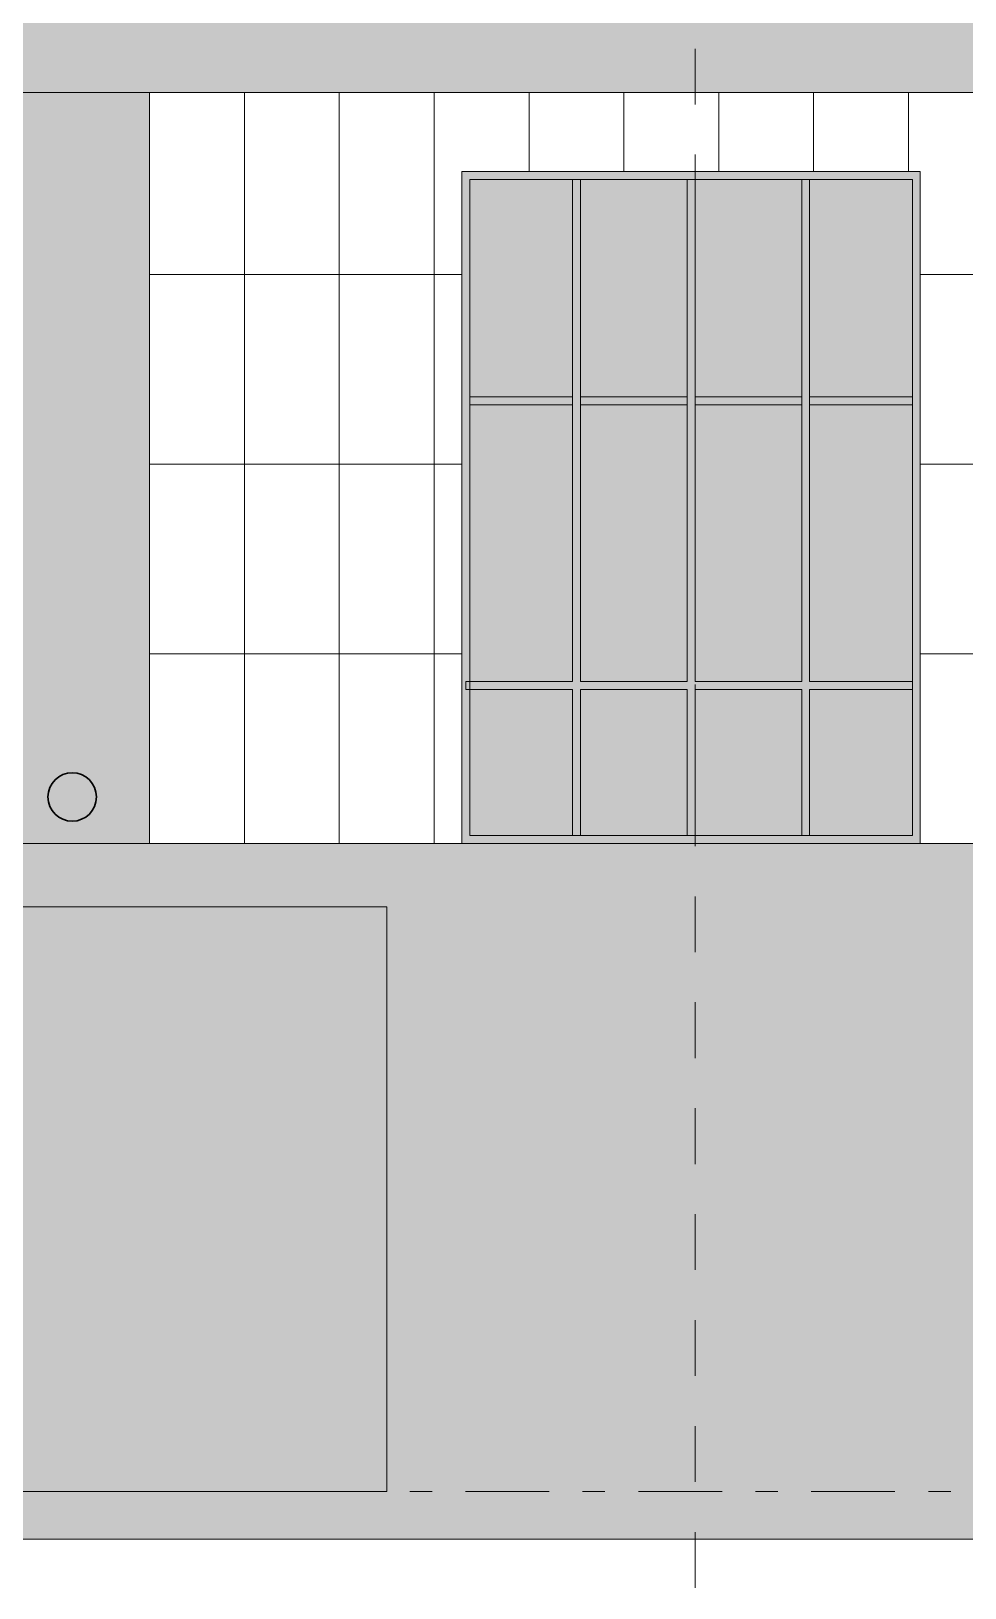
# Model space of a CAD drawing. Header units: millimetres. Extents: x 1499747 to 4230374, y -28481 to 441852.
# Drawn here: x 4045743 to 4051649, y 359120 to 368967 of the extents above; entities that cross this region are included whole.
import ezdxf

# ---------------------------------------------------------------- set-up
doc = ezdxf.new("R2010")
doc.units = ezdxf.units.MM
doc.header["$MEASUREMENT"] = 0
doc.layers.add('Чертеж и Рисунок', color=7, linetype='Continuous')

msp = doc.modelspace()

# ---------------------------------------------------------------- hatches: boundary and pattern name
at = {"layer": 'Чертеж и Рисунок', "linetype": 'Continuous', "lineweight": 0, "true_color": 0xffffff}
for points in [[(4064261.98867, 369078.36428), (4035991.94548, 369078.36428), (4035991.94548, 368578.36352), (4064261.98867, 368578.36352)], [(4045491.95999, 368578.36352), (4045491.95999, 363828.35626), (4046491.96152, 363828.35626), (4046491.96152, 368578.36352)]]:
    msp.add_hatch(color=7, dxfattribs=at).paths.add_polyline_path(points)
at = {"layer": 'Чертеж и Рисунок', "linetype": 'Continuous', "lineweight": 0, "true_color": 0x2e2e2e}
for points in [[(4049191.96564, 368078.36275), (4048466.96454, 368078.36275), (4048516.96461, 368028.36268), (4049191.96564, 368028.36268)], [(4048466.96454, 367128.3613), (4048516.96461, 367128.3613), (4048516.96461, 368028.36268), (4048466.96454, 368078.36275)], [(4049166.96561, 368028.36268), (4049166.96561, 367128.3613), (4049216.96568, 367128.3613), (4049216.96568, 368028.36268)], [(4049191.96564, 368028.36268), (4049916.96675, 368028.36268), (4049916.96675, 368078.36275), (4049191.96564, 368078.36275)], [(4049891.96671, 368028.36268), (4049891.96671, 367128.3613), (4049941.96679, 367128.3613), (4049941.96679, 368028.36268)], [(4049916.96675, 368078.36275), (4049916.96675, 368028.36268), (4050641.96786, 368028.36268), (4050641.96786, 368078.36275)], [(4050616.96782, 368028.36268), (4050616.96782, 367128.3613), (4050666.9679, 367128.3613), (4050666.9679, 368028.36268)], [(4050641.96786, 368078.36275), (4050641.96786, 368028.36268), (4051316.96889, 368028.36268), (4051366.96897, 368078.36275)], [(4051366.96897, 367128.3613), (4051366.96897, 368078.36275), (4051316.96889, 368028.36268), (4051316.96889, 367128.3613)], [(4048466.96454, 366628.36054), (4048516.96461, 366628.36054), (4048516.96461, 367128.3613), (4048466.96454, 367128.3613)], [(4049166.96561, 367128.3613), (4049166.96561, 366628.36054), (4049216.96568, 366628.36054), (4049216.96568, 367128.3613)], [(4049891.96671, 367128.3613), (4049891.96671, 366628.36054), (4049941.96679, 366628.36054), (4049941.96679, 367128.3613)], [(4050616.96782, 367128.3613), (4050616.96782, 366628.36054), (4050666.9679, 366628.36054), (4050666.9679, 367128.3613)], [(4051366.96897, 366628.36054), (4051366.96897, 367128.3613), (4051316.96889, 367128.3613), (4051316.96889, 366628.36054)], [(4048516.96461, 366653.36058), (4048516.96461, 366603.3605), (4049166.96561, 366603.3605), (4049166.96561, 366653.36058)], [(4049216.96568, 366653.36058), (4049216.96568, 366603.3605), (4049891.96671, 366603.3605), (4049891.96671, 366653.36058)], [(4049941.96679, 366653.36058), (4049941.96679, 366603.3605), (4050616.96782, 366603.3605), (4050616.96782, 366653.36058)], [(4050666.9679, 366653.36058), (4050666.9679, 366603.3605), (4051316.96889, 366603.3605), (4051316.96889, 366653.36058)], [(4048466.96454, 366228.35993), (4048516.96461, 366228.35993), (4048516.96461, 366628.36054), (4048466.96454, 366628.36054)], [(4049166.96561, 366628.36054), (4049166.96561, 366228.35993), (4049216.96568, 366228.35993), (4049216.96568, 366628.36054)], [(4049891.96671, 366628.36054), (4049891.96671, 366228.35993), (4049941.96679, 366228.35993), (4049941.96679, 366628.36054)], [(4050616.96782, 366628.36054), (4050616.96782, 366228.35993), (4050666.9679, 366228.35993), (4050666.9679, 366628.36054)], [(4051366.96897, 366228.35993), (4051366.96897, 366628.36054), (4051316.96889, 366628.36054), (4051316.96889, 366228.35993)], [(4048466.96454, 364828.35779), (4048516.96461, 364828.35779), (4048516.96461, 366228.35993), (4048466.96454, 366228.35993)], [(4049216.96568, 364853.35783), (4049216.96568, 366228.35993), (4049166.96561, 366228.35993), (4049166.96561, 364853.35783), (4049191.96564, 364828.35779)], [(4049941.96679, 364853.35783), (4049941.96679, 366228.35993), (4049891.96671, 366228.35993), (4049891.96671, 364853.35783), (4049916.96675, 364828.35779)], [(4050666.9679, 364853.35783), (4050666.9679, 366228.35993), (4050616.96782, 366228.35993), (4050616.96782, 364853.35783), (4050641.96786, 364828.35779)], [(4051366.96897, 364828.35779), (4051366.96897, 366228.35993), (4051316.96889, 366228.35993), (4051316.96889, 364828.35779)], [(4048466.96454, 364828.35779), (4048466.96454, 363828.35626), (4048516.96461, 363878.35634), (4048516.96461, 364828.35779)], [(4048516.96461, 364803.35775), (4049166.96561, 364803.35775), (4049191.96564, 364828.35779), (4049166.96561, 364853.35783), (4048516.96461, 364853.35783), (4048516.96461, 364828.35779)], [(4049166.96561, 363878.35634), (4049216.96568, 363878.35634), (4049216.96568, 364803.35775), (4049191.96564, 364828.35779), (4049166.96561, 364803.35775)], [(4049216.96568, 364853.35783), (4049191.96564, 364828.35779), (4049216.96568, 364803.35775), (4049891.96671, 364803.35775), (4049916.96675, 364828.35779), (4049891.96671, 364853.35783)], [(4049891.96671, 363878.35634), (4049941.96679, 363878.35634), (4049941.96679, 364803.35775), (4049916.96675, 364828.35779), (4049891.96671, 364803.35775)], [(4050641.96786, 364828.35779), (4050616.96782, 364853.35783), (4049941.96679, 364853.35783), (4049916.96675, 364828.35779), (4049941.96679, 364803.35775), (4050616.96782, 364803.35775)], [(4050616.96782, 363878.35634), (4050666.9679, 363878.35634), (4050666.9679, 364803.35775), (4050641.96786, 364828.35779), (4050616.96782, 364803.35775)], [(4051316.96889, 364803.35775), (4051316.96889, 364853.35783), (4050666.9679, 364853.35783), (4050641.96786, 364828.35779), (4050666.9679, 364803.35775)], [(4051366.96897, 364828.35779), (4051316.96889, 364828.35779), (4051316.96889, 363878.35634), (4051366.96897, 363828.35626)], [(4049191.96564, 363828.35626), (4049191.96564, 363878.35634), (4048516.96461, 363878.35634), (4048466.96454, 363828.35626)], [(4049191.96564, 363878.35634), (4049191.96564, 363828.35626), (4049916.96675, 363828.35626), (4049916.96675, 363878.35634)], [(4050641.96786, 363828.35626), (4050641.96786, 363878.35634), (4049916.96675, 363878.35634), (4049916.96675, 363828.35626)], [(4050641.96786, 363828.35626), (4051366.96897, 363828.35626), (4051316.96889, 363878.35634), (4050641.96786, 363878.35634)]]:
    msp.add_hatch(color=250, dxfattribs=at).paths.add_polyline_path(points)
at = {"layer": 'Чертеж и Рисунок', "linetype": 'Continuous', "lineweight": 0, "true_color": 0x84adf9}
for points in [[(4048516.96461, 366653.36058), (4049166.96561, 366653.36058), (4049166.96561, 367128.3613), (4049166.96561, 368028.36268), (4048516.96461, 368028.36268)], [(4049216.96568, 366653.36058), (4049891.96671, 366653.36058), (4049891.96671, 367128.3613), (4049891.96671, 368028.36268), (4049216.96568, 368028.36268)], [(4049941.96679, 366653.36058), (4050616.96782, 366653.36058), (4050616.96782, 367128.3613), (4050616.96782, 368028.36268), (4049941.96679, 368028.36268)], [(4050666.9679, 366653.36058), (4051316.96889, 366653.36058), (4051316.96889, 367128.3613), (4051316.96889, 368028.36268), (4050666.9679, 368028.36268)], [(4048516.96461, 366603.3605), (4048516.96461, 364853.35783), (4049166.96561, 364853.35783), (4049166.96561, 366228.35993), (4049166.96561, 366603.3605)], [(4049216.96568, 364853.35783), (4049891.96671, 364853.35783), (4049891.96671, 366228.35993), (4049891.96671, 366603.3605), (4049216.96568, 366603.3605)], [(4049941.96679, 364853.35783), (4050616.96782, 364853.35783), (4050616.96782, 366228.35993), (4050616.96782, 366603.3605), (4049941.96679, 366603.3605)], [(4051316.96889, 366603.3605), (4050666.9679, 366603.3605), (4050666.9679, 364853.35783), (4051316.96889, 364853.35783), (4051316.96889, 366228.35993)], [(4048516.96461, 363878.35634), (4049166.96561, 363878.35634), (4049166.96561, 364803.35775), (4048516.96461, 364803.35775)], [(4049891.96671, 364803.35775), (4049216.96568, 364803.35775), (4049216.96568, 363878.35634), (4049891.96671, 363878.35634)], [(4049941.96679, 363878.35634), (4050616.96782, 363878.35634), (4050616.96782, 364803.35775), (4049941.96679, 364803.35775)], [(4051316.96889, 364803.35775), (4050666.9679, 364803.35775), (4050666.9679, 363878.35634), (4051316.96889, 363878.35634)]]:
    msp.add_hatch(color=161, dxfattribs=at).paths.add_polyline_path(points)
at = {"layer": 'Чертеж и Рисунок', "linetype": 'Continuous', "lineweight": 0, "true_color": 0x7f7f7f}
for points in [[(4047991.96381, 363828.35626), (4045291.95969, 363828.35626), (4045291.95969, 363628.35595), (4047991.96381, 363628.35595)], [(4047991.96381, 363828.35626), (4047991.96381, 359728.35), (4048391.96442, 359728.35), (4048391.96442, 363828.35626)], [(4048391.96442, 363628.35595), (4051441.96908, 363628.35595), (4051441.96908, 363828.35626), (4048391.96442, 363828.35626)], [(4051441.96908, 363828.35626), (4051441.96908, 359728.35), (4051941.96985, 359728.35), (4051941.96985, 363828.35626)], [(4047991.96381, 363628.35595), (4045291.95969, 363628.35595), (4045291.95969, 363428.35565), (4047991.96381, 363428.35565)], [(4048391.96442, 363628.35595), (4048391.96442, 363428.35565), (4051441.96908, 363428.35565), (4051441.96908, 363628.35595)], [(4045291.95969, 359728.35), (4047991.96381, 359728.35), (4047991.96381, 363428.35565), (4045291.95969, 363428.35565)], [(4048391.96442, 359728.35), (4051441.96908, 359728.35), (4051441.96908, 363428.35565), (4048391.96442, 363428.35565)], [(4040291.95205, 359428.34954), (4074991.90506, 359428.34954), (4074991.90506, 359728.35), (4040291.95205, 359728.35)]]:
    msp.add_hatch(color=8, dxfattribs=at).paths.add_polyline_path(points)

# ---------------------------------------------------------------- linework, layer by layer
at = {"color": 4, "lineweight": 30}
msp.add_circle((4046002.45044, 364122.94576), 153.33953, dxfattribs=at)
at = {"layer": 'Чертеж и Рисунок', "color": 8, "linetype": 'Continuous', "lineweight": 15}
for points in [[(4049941.96679, 368856.16394), (4049941.96679, 368503.3634)], [(4049941.96679, 368185.86292), (4049941.96679, 367833.16238)], [(4049941.96679, 367515.66189), (4049941.96679, 367162.86135)], [(4049941.96679, 366845.36087), (4049941.96679, 366492.56033)], [(4049941.96679, 366175.05984), (4049941.96679, 365822.25931)], [(4049941.96679, 365504.75882), (4049941.96679, 365152.05828)], [(4049941.96679, 364834.5578), (4049941.96679, 364481.75726)], [(4049941.96679, 364164.25677), (4049941.96679, 363811.45623)], [(4049941.96679, 363493.95575), (4049941.96679, 363141.15521)], [(4049941.96679, 362823.65472), (4049941.96679, 362470.85419)], [(4049941.96679, 362153.3537), (4049941.96679, 361800.65316)], [(4049941.96679, 361483.15268), (4049941.96679, 361130.35214)], [(4049941.96679, 360812.85165), (4049941.96679, 360460.05111)], [(4049941.96679, 360142.55063), (4049941.96679, 359789.75009)], [(4049941.96679, 359472.2496), (4049941.96679, 359119.54907)]]:
    msp.add_lwpolyline(points, dxfattribs=at)
at = {"layer": 'Чертеж и Рисунок', "color": 255, "linetype": 'Continuous', "lineweight": 0}
msp.add_lwpolyline([(4035991.94548, 368578.36352), (4064261.98867, 368578.36352)], dxfattribs=at)
at = {"layer": 'Чертеж и Рисунок', "color": 7, "linetype": 'Continuous', "lineweight": 5}
for points in [[(4046491.96152, 363828.35626), (4046491.96152, 368578.36352)], [(4048466.96454, 363828.35626), (4048466.96454, 368078.36275)], [(4048466.96454, 368078.36275), (4051366.96897, 368078.36275)], [(4048516.96461, 368028.36268), (4049166.96561, 368028.36268)], [(4048516.96461, 367128.3613), (4048516.96461, 368028.36268)], [(4049166.96561, 367128.3613), (4049166.96561, 368028.36268)], [(4049166.96561, 368028.36268), (4049191.96564, 368028.36268)], [(4049191.96564, 368028.36268), (4049216.96568, 368028.36268)], [(4049216.96568, 368028.36268), (4049891.96671, 368028.36268)], [(4049216.96568, 367128.3613), (4049216.96568, 368028.36268)], [(4049891.96671, 367128.3613), (4049891.96671, 368028.36268)], [(4049891.96671, 368028.36268), (4049916.96675, 368028.36268)], [(4049916.96675, 368028.36268), (4049941.96679, 368028.36268)], [(4049941.96679, 368028.36268), (4050616.96782, 368028.36268)], [(4049941.96679, 367128.3613), (4049941.96679, 368028.36268)], [(4050616.96782, 367128.3613), (4050616.96782, 368028.36268)], [(4050616.96782, 368028.36268), (4050641.96786, 368028.36268)], [(4050641.96786, 368028.36268), (4050666.9679, 368028.36268)], [(4050666.9679, 368028.36268), (4051316.96889, 368028.36268)], [(4050666.9679, 367128.3613), (4050666.9679, 368028.36268)], [(4051316.96889, 367128.3613), (4051316.96889, 368028.36268)], [(4051366.96897, 368078.36275), (4051366.96897, 363828.35626)], [(4048516.96461, 366653.36058), (4048516.96461, 367128.3613)], [(4049166.96561, 366653.36058), (4049166.96561, 367128.3613)], [(4049216.96568, 366653.36058), (4049216.96568, 367128.3613)], [(4049891.96671, 366653.36058), (4049891.96671, 367128.3613)], [(4049941.96679, 366653.36058), (4049941.96679, 367128.3613)], [(4050616.96782, 366653.36058), (4050616.96782, 367128.3613)], [(4050666.9679, 366653.36058), (4050666.9679, 367128.3613)], [(4051316.96889, 366653.36058), (4051316.96889, 367128.3613)], [(4048516.96461, 366628.36054), (4048516.96461, 366653.36058)], [(4049166.96561, 366653.36058), (4048516.96461, 366653.36058)], [(4049166.96561, 366628.36054), (4049166.96561, 366653.36058)], [(4049216.96568, 366628.36054), (4049216.96568, 366653.36058)], [(4049891.96671, 366653.36058), (4049216.96568, 366653.36058)], [(4049891.96671, 366628.36054), (4049891.96671, 366653.36058)], [(4049941.96679, 366628.36054), (4049941.96679, 366653.36058)], [(4050616.96782, 366653.36058), (4049941.96679, 366653.36058)], [(4050616.96782, 366628.36054), (4050616.96782, 366653.36058)], [(4050666.9679, 366628.36054), (4050666.9679, 366653.36058)], [(4051316.96889, 366653.36058), (4050666.9679, 366653.36058)], [(4051316.96889, 366628.36054), (4051316.96889, 366653.36058)], [(4048516.96461, 366603.3605), (4048516.96461, 366628.36054)], [(4049166.96561, 366603.3605), (4048516.96461, 366603.3605)], [(4048516.96461, 366228.35993), (4048516.96461, 366603.3605)], [(4049166.96561, 366603.3605), (4049166.96561, 366628.36054)], [(4049166.96561, 366228.35993), (4049166.96561, 366603.3605)], [(4049216.96568, 366603.3605), (4049216.96568, 366628.36054)], [(4049216.96568, 366228.35993), (4049216.96568, 366603.3605)], [(4049891.96671, 366603.3605), (4049216.96568, 366603.3605)], [(4049891.96671, 366603.3605), (4049891.96671, 366628.36054)], [(4049891.96671, 366228.35993), (4049891.96671, 366603.3605)], [(4049941.96679, 366603.3605), (4049941.96679, 366628.36054)], [(4050616.96782, 366603.3605), (4049941.96679, 366603.3605)], [(4049941.96679, 366228.35993), (4049941.96679, 366603.3605)], [(4050616.96782, 366603.3605), (4050616.96782, 366628.36054)], [(4050616.96782, 366228.35993), (4050616.96782, 366603.3605)], [(4050666.9679, 366603.3605), (4050666.9679, 366628.36054)], [(4051316.96889, 366603.3605), (4050666.9679, 366603.3605)], [(4050666.9679, 366228.35993), (4050666.9679, 366603.3605)], [(4051316.96889, 366603.3605), (4051316.96889, 366628.36054)], [(4051316.96889, 366228.35993), (4051316.96889, 366603.3605)], [(4048516.96461, 364853.35783), (4048516.96461, 366228.35993)], [(4049166.96561, 364853.35783), (4049166.96561, 366228.35993)], [(4049216.96568, 364853.35783), (4049216.96568, 366228.35993)], [(4049891.96671, 364853.35783), (4049891.96671, 366228.35993)], [(4049941.96679, 364853.35783), (4049941.96679, 366228.35993)], [(4050616.96782, 364853.35783), (4050616.96782, 366228.35993)], [(4050666.9679, 364853.35783), (4050666.9679, 366228.35993)], [(4051316.96889, 364853.35783), (4051316.96889, 366228.35993)], [(4048491.96458, 364853.35783), (4048491.96458, 364803.35775)], [(4048516.96461, 364853.35783), (4048491.96458, 364853.35783)], [(4048516.96461, 364803.35775), (4048491.96458, 364803.35775)], [(4048516.96461, 364828.35779), (4048516.96461, 364853.35783)], [(4049166.96561, 364853.35783), (4048516.96461, 364853.35783)], [(4048516.96461, 364803.35775), (4048516.96461, 364828.35779)], [(4048516.96461, 363878.35634), (4048516.96461, 364803.35775)], [(4049166.96561, 364803.35775), (4048516.96461, 364803.35775)], [(4049166.96561, 363878.35634), (4049166.96561, 364803.35775)], [(4049891.96671, 364853.35783), (4049216.96568, 364853.35783)], [(4049216.96568, 363878.35634), (4049216.96568, 364803.35775)], [(4049891.96671, 364803.35775), (4049216.96568, 364803.35775)], [(4049891.96671, 363878.35634), (4049891.96671, 364803.35775)], [(4050616.96782, 364853.35783), (4049941.96679, 364853.35783)], [(4049941.96679, 363878.35634), (4049941.96679, 364803.35775)], [(4050616.96782, 364803.35775), (4049941.96679, 364803.35775)], [(4050616.96782, 363878.35634), (4050616.96782, 364803.35775)], [(4051316.96889, 364853.35783), (4050666.9679, 364853.35783)], [(4050666.9679, 363878.35634), (4050666.9679, 364803.35775)], [(4051316.96889, 364803.35775), (4050666.9679, 364803.35775)], [(4051316.96889, 364828.35779), (4051316.96889, 364853.35783)], [(4051316.96889, 364803.35775), (4051316.96889, 364828.35779)], [(4051316.96889, 363878.35634), (4051316.96889, 364803.35775)], [(4049166.96561, 363878.35634), (4048516.96461, 363878.35634)], [(4049191.96564, 363878.35634), (4049166.96561, 363878.35634)], [(4049216.96568, 363878.35634), (4049191.96564, 363878.35634)], [(4049891.96671, 363878.35634), (4049216.96568, 363878.35634)], [(4049916.96675, 363878.35634), (4049891.96671, 363878.35634)], [(4049941.96679, 363878.35634), (4049916.96675, 363878.35634)], [(4050616.96782, 363878.35634), (4049941.96679, 363878.35634)], [(4050641.96786, 363878.35634), (4050616.96782, 363878.35634)], [(4050666.9679, 363878.35634), (4050641.96786, 363878.35634)], [(4051316.96889, 363878.35634), (4050666.9679, 363878.35634)], [(4045491.95999, 363828.35626), (4046491.96152, 363828.35626)], [(4046491.96152, 363828.35626), (4048466.96454, 363828.35626)], [(4049191.96564, 363828.35626), (4048466.96454, 363828.35626)], [(4049916.96675, 363828.35626), (4049191.96564, 363828.35626)], [(4050641.96786, 363828.35626), (4049916.96675, 363828.35626)], [(4051366.96897, 363828.35626), (4050641.96786, 363828.35626)], [(4051366.96897, 363828.35626), (4052666.97095, 363828.35626)]]:
    msp.add_lwpolyline(points, dxfattribs=at)
at = {"layer": 'Чертеж и Рисунок', "color": 253, "linetype": 'Continuous', "lineweight": 5, "true_color": 0xaaaaaa}
for points in [[(4047091.76244, 368578.36352), (4047091.76244, 363828.35626)], [(4047691.76335, 368578.36352), (4047691.76335, 363828.35626)], [(4048291.76427, 368578.36352), (4048291.76427, 363828.35626)], [(4048891.76519, 368578.36352), (4048891.76519, 368078.36275)], [(4049491.7661, 368578.36352), (4049491.7661, 368078.36275)], [(4050091.76702, 368578.36352), (4050091.76702, 368078.36275)], [(4050691.76794, 368578.36352), (4050691.76794, 368078.36275)], [(4051291.76885, 368578.36352), (4051291.76885, 368078.36275)], [(4046491.96152, 367427.96176), (4048466.96454, 367427.96176)], [(4051366.96897, 367427.96176), (4052666.97095, 367427.96176)], [(4046491.96152, 366227.95993), (4048466.96454, 366227.95993)], [(4051366.96897, 366227.95993), (4052666.97095, 366227.95993)], [(4046491.96152, 365027.95809), (4048466.96454, 365027.95809)], [(4051366.96897, 365027.95809), (4052666.97095, 365027.95809)]]:
    msp.add_lwpolyline(points, dxfattribs=at)
at = {"layer": 'Чертеж и Рисунок', "color": 1, "linetype": 'Continuous', "lineweight": 0}
for points in [[(4045949.96069, 363828.35626), (4046091.06091, 363828.35626)], [(4046302.76123, 363828.35626), (4046831.86204, 363828.35626)], [(4047043.56236, 363828.35626), (4047184.66258, 363828.35626)], [(4047396.3629, 363828.35626), (4047925.46371, 363828.35626)], [(4048137.16403, 363828.35626), (4048278.26425, 363828.35626)], [(4048489.96457, 363828.35626), (4049019.16538, 363828.35626)], [(4049230.7657, 363828.35626), (4049371.86592, 363828.35626)], [(4049583.56624, 363828.35626), (4050112.76705, 363828.35626)], [(4050324.36737, 363828.35626), (4050465.46759, 363828.35626)], [(4050677.16791, 363828.35626), (4051206.36872, 363828.35626)], [(4051417.96905, 363828.35626), (4051559.16926, 363828.35626)], [(4045949.96069, 359728.35), (4046091.06091, 359728.35)], [(4046302.76123, 359728.35), (4046831.86204, 359728.35)], [(4047043.56236, 359728.35), (4047184.66258, 359728.35)], [(4047396.3629, 359728.35), (4047925.46371, 359728.35)], [(4048137.16403, 359728.35), (4048278.26425, 359728.35)], [(4048489.96457, 359728.35), (4049019.16538, 359728.35)], [(4049230.7657, 359728.35), (4049371.86592, 359728.35)], [(4049583.56624, 359728.35), (4050112.76705, 359728.35)], [(4050324.36737, 359728.35), (4050465.46759, 359728.35)], [(4050677.16791, 359728.35), (4051206.36872, 359728.35)], [(4051417.96905, 359728.35), (4051559.16926, 359728.35)]]:
    msp.add_lwpolyline(points, dxfattribs=at)
at = {"layer": 'Чертеж и Рисунок', "color": 251, "linetype": 'Continuous', "lineweight": 5, "true_color": 0x6a6a6a}
for points in [[(4047991.96381, 363428.35565), (4045291.95969, 363428.35565)], [(4047991.96381, 363428.35565), (4047991.96381, 359728.35)], [(4047991.96381, 359728.35), (4045291.95969, 359728.35)]]:
    msp.add_lwpolyline(points, dxfattribs=at)
at = {"layer": 'Чертеж и Рисунок', "color": 123, "linetype": 'Continuous', "lineweight": 20, "true_color": 0x71cebe}
msp.add_lwpolyline([(4040291.95205, 359428.34954), (4074991.90506, 359428.34954)], dxfattribs=at)

doc.saveas('drawing.dxf')
